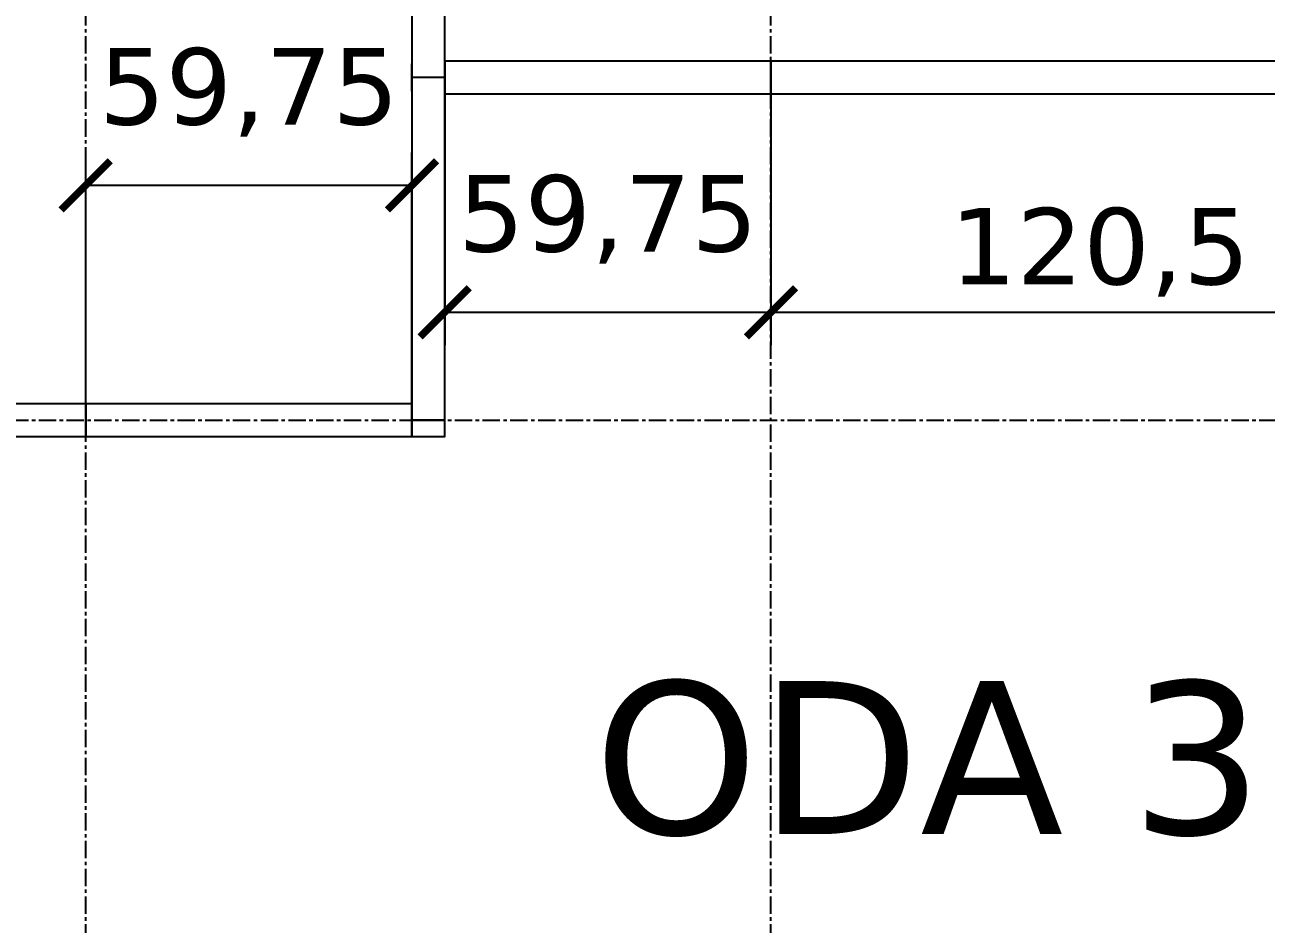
# Model space of a CAD drawing. Header units: centimetres. Extents: x -135 to 4129, y -1176 to 1044.
# Drawn here: x 495.8 to 723.2, y 227.3 to 391.9 of the extents above; entities that cross this region are included whole.
import ezdxf
from ezdxf.enums import TextEntityAlignment as Align

# ---------------------------------------------------------------- set-up
doc = ezdxf.new("R2010")
doc.units = ezdxf.units.CM
doc.linetypes.add('CENTER', pattern=[5.08, 3.175, -0.635, 0.635, -0.635])
for name, color, linetype in [('AKS', 4, 'CENTER'), ('IC_DUVAR_60', 30, 'Continuous'), ('IC_UCLU_H_60', 3, 'Continuous'), ('KOSE_PROFIL_60', 8, 'Continuous'), ('ODA_ADLARI', 7, 'Continuous'), ('OZEL_PANEL_OLCU_CM', 3, 'Continuous')]:
    doc.layers.add(name, color=color, linetype=linetype)
doc.styles.add('PORTMAN', font='DejaVuSans.ttf')
doc.dimstyles.new('PORTMAN', dxfattribs={"dimtxt": 14, "dimasz": 9, "dimexe": 6, "dimexo": 5, "dimgap": 4, "dimtad": 1, "dimtxsty": 'PORTMAN', "dimblk": 'ARCHTICK', "dimcen": 2.5, "dimazin": 3, "dimtfac": 0.5, "dimtmove": 2, "dimatfit": 3})

# ---------------------------------------------------------------- blocks, each defined once
blk = doc.blocks.new('BOM_I03_597p5_IC_DOLU')
blk.add_lwpolyline([(0, 0), (6, 0), (6, 59.75), (0, 59.75)], close=True)
blk = doc.blocks.new('BOM_I02_1205p0_IC_DOLU')
blk.add_lwpolyline([(0, 0), (6, 0), (6, 120.5), (0, 120.5)], close=True)
blk = doc.blocks.new('BOM_I11_1255p0_IC_K01_SAG_ALT')
blk.add_lwpolyline([(0, 103.75), (6, 103.75), (6, 125.5), (0, 125.5)], close=True)
blk = doc.blocks.new('BOM_I01_1255p0_IC_DOLU')
blk.add_lwpolyline([(0, 0), (6, 0), (6, 125.5), (0, 125.5)], close=True)
blk = doc.blocks.new('BOM_B01_IC_KOSE_60x30')
blk.add_lwpolyline([(0, 0), (6, 0), (6, 3), (0, 3)], close=True)
blk = doc.blocks.new('BOM_B03_UCLU_H_60')
for p, q in [((-3, -2.5), (-3, 2.5)), ((5.5, 3), (3, 3)), ((3, 3), (3, -3)), ((3, -2.5), (3, 2.5)), ((3, 0), (-3, 0)), ((-3, 0), (-3, -2.5)), ((3, -2.5), (3, 0)), ((3, -3), (5.5, -3))]:
    blk.add_line(p, q)
blk = doc.blocks.new('_ARCHTICK')
at = {"color": 0, "linetype": 'BYBLOCK', "const_width": 0.15}
blk.add_lwpolyline([(-0.5, -0.5), (0.5, 0.5)], dxfattribs=at)

msp = doc.modelspace()

# ---------------------------------------------------------------- linework, layer by layer
at = {"layer": 'AKS'}
for p, q in [((507, -35), (507, 747)), ((632.5, -35), (632.5, 747)), ((-35, 319.5), (798, 319.5))]:
    msp.add_line(p, q, dxfattribs=at)

# ---------------------------------------------------------------- block references
at = {"layer": 'IC_DUVAR_60'}
msp.add_blockref('BOM_I01_1255p0_IC_DOLU', (566.75, 319.5), dxfattribs=at)
at = {"layer": 'IC_DUVAR_60', "rotation": 270}
for name, p in [('BOM_I03_597p5_IC_DOLU', (572.75, 385.25)), ('BOM_I02_1205p0_IC_DOLU', (632.5, 385.25)), ('BOM_I11_1255p0_IC_K01_SAG_ALT', (381.5, 322.5)), ('BOM_I03_597p5_IC_DOLU', (507, 322.5))]:
    msp.add_blockref(name, p, dxfattribs=at)
at = {"layer": 'IC_UCLU_H_60'}
msp.add_blockref('BOM_B03_UCLU_H_60', (569.75, 382.25), dxfattribs=at)
at = {"layer": 'KOSE_PROFIL_60'}
msp.add_blockref('BOM_B01_IC_KOSE_60x30', (566.75, 316.5), dxfattribs=at)

# ---------------------------------------------------------------- texts
at = {"layer": 'ODA_ADLARI', "style": 'PORTMAN'}
msp.add_text('ODA 3', height=28, dxfattribs=at).set_placement((661.375, 257.75), align=Align.MIDDLE_CENTER)

# ---------------------------------------------------------------- dimensions: what is measured, and where the dimension line sits
at = {"layer": 'OZEL_PANEL_OLCU_CM'}
for base, p1, p2 in [((507, 362.5), (507, 316.5), (566.75, 316.5)), ((572.75, 339.25), (572.75, 385.25), (632.5, 385.25)), ((632.5, 339.25), (632.5, 385.25), (753, 385.25))]:
    msp.add_linear_dim(base=base, p1=p1, p2=p2, dimstyle='PORTMAN', override={"dimtxt": 14, "dimasz": 9, "dimexe": 6, "dimexo": 5, "dimdec": 2, "dimzin": 8, "dimdsep": 44}, dxfattribs=at).render()

doc.saveas('drawing.dxf')
